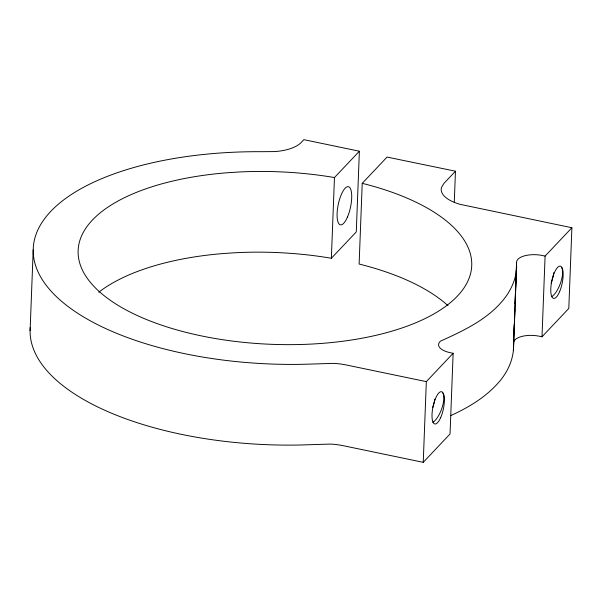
<?xml version="1.0" encoding="UTF-8"?>
<svg xmlns="http://www.w3.org/2000/svg" width="602" height="602" viewBox="0 0 602 602"><rect width="100%" height="100%" fill="white"/><g stroke="black" fill="none" stroke-linecap="round" stroke-linejoin="round"><path stroke-width="0.9" d="M450.65 415.628C469.665 407.02 488.139 395.777 501.308 379.245C508.472 369.974 513.378 358.687 513.574 346.872L516.584 262.517A18.7 8.195 2.2 0 1 542.342 255.511L545.096 256.083L571.9 227.744L460.214 204.364A37.407 16.397 2.2 0 1 441.469 187.493L443.915 183.422L455.466 171.201L387.063 157.077L362.223 183.332L359.123 264.037A196.944 86.334 2.2 0 1 448.008 305.696M513.596 340.408L513.574 346.872M516.674 266.159C516.478 277.981 511.572 289.269 504.408 298.539C488.214 319.233 463.849 330.573 440.521 341.131A18.7 8.195 2.2 0 0 450.349 352.712L453.14 353.291L450.04 433.997L423.236 462.336L343.095 445.668A37.685 16.517 2.2 0 0 330.295 444.08L300.744 444.991A241.884 106.035 2.2 0 1 30.266 327.315M30.1 330.641L33.2 249.935M98.728 292.271A196.944 86.334 2.2 0 1 224.606 253.427L236.699 252.667A196.944 86.334 2.2 0 1 331.363 258.258L334.464 177.552L359.379 151.215L303.852 139.664L301.158 142.508A37.565 16.472 2.2 0 1 274.632 151.584L261.155 151.696A241.884 106.035 2.2 0 0 34.141 259.951A241.884 106.035 2.2 0 0 303.844 364.285L333.395 363.375A37.685 16.517 2.2 0 1 346.195 364.955L426.336 381.63L453.14 353.291M359.379 151.215L356.279 231.92L331.363 258.258M423.236 462.336L426.336 381.63M454.277 202.174L455.466 171.201M513.807 334.772L514.206 324.455M514.424 318.819L514.785 309.436M515.003 303.807L515.395 293.483M515.613 287.854L516.012 277.53M516.223 271.901L516.584 262.517M513.386 350.499L516.508 268.078M513.483 343.223A18.7 8.195 2.2 0 1 539.241 336.217L541.996 336.789L545.096 256.083M571.9 227.744L568.8 308.45L541.996 336.789M362.223 183.332A196.944 86.334 2.2 0 1 419.067 321.348A196.944 86.334 2.2 0 1 105.305 296.605A196.944 86.334 2.2 0 1 227.707 172.721L239.799 171.961A196.944 86.334 2.2 0 1 334.464 177.552M553.735 272.661A16.292 5.862 -69.7 0 1 551.101 282.978M561.598 267.521A16.292 5.862 -69.7 0 1 560.733 282.421A16.292 5.862 -69.7 0 1 551.966 296.485M442.831 393.076A16.292 5.862 -69.7 0 1 441.808 408.457A16.292 5.862 -69.7 0 1 432.748 422.303M434.877 399.081A16.292 5.862 -69.7 0 1 432.703 407.577M559.657 291.549A16.472 5.305 -78.2 0 0 560.417 266.159A16.472 5.305 -78.2 0 0 550.785 289.08A16.472 5.305 -78.2 0 0 559.657 291.549M440.664 417.637A16.472 5.305 -78.2 0 0 441.86 391.789A16.472 5.305 -78.2 0 0 432.04 414.026A16.472 5.305 -78.2 0 0 440.664 417.637M347.452 217.089A19.497 6.283 -78.2 0 0 348.618 186.755A19.497 6.283 -78.2 0 0 337.105 213.477A19.497 6.283 -78.2 0 0 347.452 217.089"/></g></svg>
